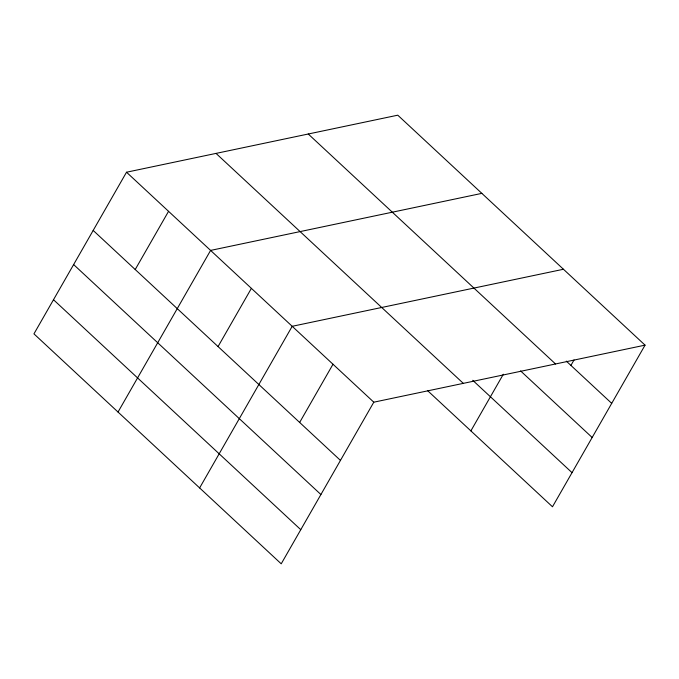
<?xml version="1.0" encoding="UTF-8"?>
<svg xmlns="http://www.w3.org/2000/svg" width="679" height="679" viewBox="0 0 679 679"><rect width="100%" height="100%" fill="white"/><g stroke="black" fill="none" stroke-linecap="round" stroke-linejoin="round"><path stroke-width="1.02" d="M126.515 172.22L33.95 333.856L281.225 563.816L373.798 402.189L645.05 345.144L397.775 115.184L126.515 172.22L373.798 402.189M135.214 269.529L168.553 211.322M118.027 412.043L210.592 250.415L481.844 193.371M218.052 346.57L251.391 288.354M199.626 487.929L292.191 326.302L563.451 269.257M299.651 422.457L332.999 364.241M470.878 430.885L503.334 374.222M570.912 365.412L574.035 359.955M645.05 345.144L552.485 506.78L427.77 390.798M566.294 361.118L611.711 403.36M308.258 134.009L555.532 363.969M520.572 370.904L592.164 437.488M472.72 380.291L572.024 472.652M216.032 153.403L463.307 383.363M93.176 230.436L340.459 460.404M73.629 264.564L320.912 494.533M53.497 299.728L300.772 529.688"/></g></svg>
